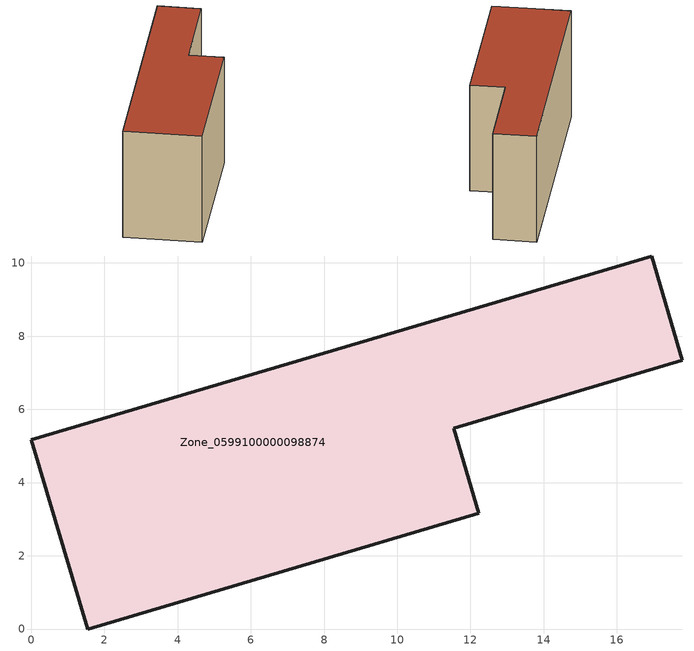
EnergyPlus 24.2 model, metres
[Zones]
Zone_0599100000098874
 floor ground (C_G): 0,5.17 16.95,10.19 17.79,7.34 11.54,5.48 12.23,3.16 1.55,0 z0
 wall outside (C_F): 1.55,0 12.23,3.16 11.54,5.48 17.79,7.34 16.95,10.19 0,5.17 1.55,0 z0:8.08
 roof outside (C_R): 16.95,10.19 0,5.17 1.55,0 12.23,3.16 11.54,5.48 17.79,7.34 z8.08
[BUILDING]
Pand.0599100000098874: North Axis=0; Terrain=City; Loads Convergence Tolerance Value=0.04; Temperature Convergence Tolerance Value=0.4; Solar Distribution=FullExterior; Maximum Number of Warmup Days=25; Minimum Number of Warmup Days=1
[Site:Location]
Rotterdam.The.Hague.AP_ZH_NLD Design_Conditions: Latitude=51.96; Longitude=4.45; Time Zone=1; Elevation=-4.5
[SITE:GROUNDTEMPERATURE:BUILDINGSURFACE]
18, 18, 18, 18, 18, 18, 18, 18, 18, 18, 18, 18
[MATERIAL] Thermal Absorptance=0.9; Solar Absorptance=0.7; Visible Absorptance=0.7
Name | Roughness | Thickness | Conductivity | Density | Specific Heat
G.TI.1975-1991 | MediumSmooth | 0.15 | 0.288461 | 540 | 1210
F.TI.1975-1991 | Rough | 0.3 | 0.230769 | 1920 | 840
R.TI.1975-1991 | MediumRough | 0.2 | 0.153846 | 1500 | 1000
[CONSTRUCTION]
C_G: G.TI.1975-1991
C_F: F.TI.1975-1991
C_R: R.TI.1975-1991
[ZONE]
Zone_0599100000098874: Type=1; Multiplier=1; Ceiling Height=Autocalculate; Volume=Autocalculate; Floor Area=autocalculate; Part of Total Floor Area=Yes
[ZONEINFILTRATION:DESIGNFLOWRATE]
Infil_Zone_0599100000098874: Zone or ZoneList or Space or SpaceList=Zone_0599100000098874; Schedule=AlwaysOn; Design Flow Rate Calculation Method=Flow/Area; Flow Rate per Floor Area=0.003; Constant Term Coefficient=1; Temperature Term Coefficient=0; Velocity Term Coefficient=0; Velocity Squared Term Coefficient=0
[HVACTEMPLATE:ZONE:IDEALLOADSAIRSYSTEM]
Zone_0599100000098874: Maximum Heating Supply Air Temperature=50; Minimum Cooling Supply Air Temperature=13; Maximum Heating Supply Air Humidity Ratio=0.0156; Minimum Cooling Supply Air Humidity Ratio=0.0077; Heating Limit=NoLimit; Cooling Limit=NoLimit; Dehumidification Control Type=ConstantSensibleHeatRatio; Cooling Sensible Heat Ratio=0.7; Dehumidification Setpoint=60; Humidification Control Type=None; Humidification Setpoint=30; Outdoor Air Method=None; Outdoor Air Flow Rate per Person=0.00944; Outdoor Air Flow Rate per Zone Floor Area=0; Outdoor Air Flow Rate per Zone=0; Demand Controlled Ventilation Type=None; Outdoor Air Economizer Type=NoEconomizer; Heat Recovery Type=None; Sensible Heat Recovery Effectiveness=0.7; Latent Heat Recovery Effectiveness=0.65
[ZONECONTROL:THERMOSTAT]
ThermostatControl_Zone_0599100000098874: Zone or ZoneList=Zone_0599100000098874; Control Type Schedule=DualSetpointControlType; Control 1=Thermostat_Zone_0599100000098874; Temperature Difference Between Cutout And Setpoint=0
[THERMOSTATSETPOINT:DUALSETPOINT]
Thermostat_Zone_0599100000098874: Heating Setpoint Temperature Schedule=HeatingSetpoint_Zone_0599100000098874; Cooling Setpoint Temperature Schedule=CoolingSetpoint_Zone_0599100000098874
[SCHEDULE:COMPACT]
HeatingSetpoint_Zone_0599100000098874: Through: 12/31, For: AllDays, Until: 24:00, 21
CoolingSetpoint_Zone_0599100000098874: Through: 12/31, For: AllDays, Until: 24:00, 24
DualSetpointControlType: Through: 12/31, For: AllDays, Until: 24:00, 4
AlwaysOn: Through: 12/31, For: AllDays, Until: 24:00, 1
